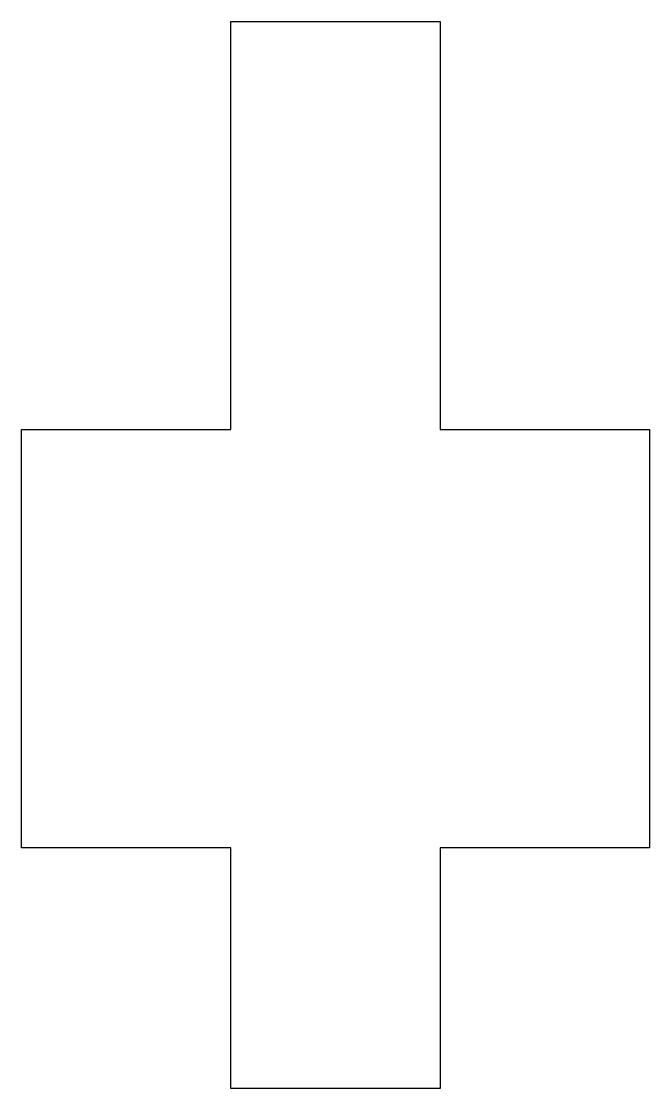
# Model space of a CAD drawing. Header units: millimetres. Extents: x -7.5 to 7.5, y 37 to 62.5.
import ezdxf

# ---------------------------------------------------------------- set-up
doc = ezdxf.new("R2010")
doc.units = ezdxf.units.MM
doc.layers.get('0').update_dxf_attribs({"linetype": 'CONTINUOUS'})

msp = doc.modelspace()

# ---------------------------------------------------------------- linework, layer by layer
msp.add_lwpolyline([(7.499, 52.75), (7.499, 42.75), (2.499, 42.75), (2.499, 37), (-2.501, 37), (-2.501, 42.75), (-7.501, 42.75), (-7.501, 52.75), (-2.501, 52.75), (-2.501, 62.5), (2.499, 62.5), (2.499, 52.75)], close=True)

doc.saveas('drawing.dxf')
